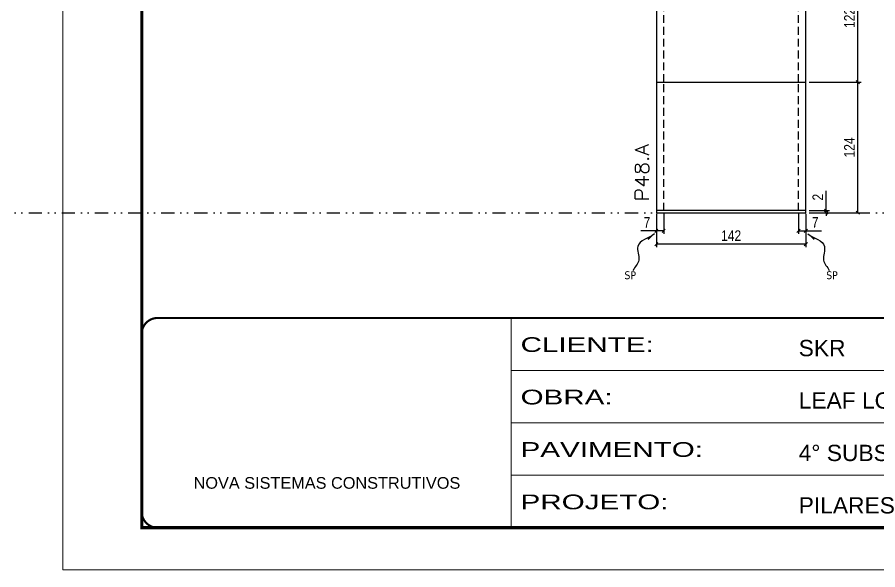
# Model space of a CAD drawing. Header units: millimetres. Extents: x 13777 to 27878, y -21631 to 6985.
# Drawn here: x 17540 to 18357, y -6700 to -6175 of the extents above; entities that cross this region are included whole.
import ezdxf

# ---------------------------------------------------------------- set-up
doc = ezdxf.new("R2010")
doc.units = ezdxf.units.MM
for name, pattern in [('CONTINUO', [0]), ('DASHED', [0.75, 0.5, -0.25]), ('DIVIDE2', [0.625, 0.25, -0.125, 0, -0.125, 0, -0.125]), ('HIDDEN', [0.375, 0.25, -0.125])]:
    doc.linetypes.add(name, pattern=pattern)
for name, color, linetype in [('COTA', 241, 'Continuous'), ('Nível', 160, 'Continuous'), ('Painéis', 200, 'Continuous'), ('Sarrafo de Pressão', 42, 'HIDDEN'), ('texto', 7, 'Continuous')]:
    doc.layers.add(name, color=color, linetype=linetype)
for name, color, linetype, lineweight in [('Folhas', 255, 'Continuous', 9), ('SARRAFO DE PRESSAO', 251, 'DASHED', 9), ('Texto Seção', 7, 'Continuous', 15)]:
    doc.layers.add(name, color=color, linetype=linetype, lineweight=lineweight)
doc.styles.add('ARIAL', font='arial.ttf')
doc.styles.add('COTA TECNICA', font='techl___.ttf', dxfattribs={"height": 10})
doc.styles.add('COTA TECNICA-50', font='techl___.ttf', dxfattribs={"height": 10})
doc.styles.add('REGUA-120', font='ROMANS.shx', dxfattribs={"height": 15})
doc.styles.get("Standard").update_dxf_attribs({"font": 'arial.ttf'})
doc.styles.add('Tecnologia', font='')
doc.styles.get('Tecnologia').set_extended_font_data('Forgotten Futurist')
doc.dimstyles.new('COTA PAINEL-50', dxfattribs={"dimtxt": 10, "dimasz": 3, "dimexe": 3, "dimexo": 3, "dimgap": 3, "dimtad": 1, "dimdec": 1, "dimzin": 12, "dimdsep": 46, "dimtxsty": 'COTA TECNICA-50', "dimblk1": 'OBLIQUE', "dimblk2": 'OBLIQUE', "dimsah": 1, "dimcen": 0.9, "dimclrd": 4, "dimclre": 4, "dimclrt": 240, "dimadec": 1, "dimazin": 3, "dimtfac": 1, "dimtdec": 1, "dimtmove": 0, "dimatfit": 3, "dimfxl": 1, "dimtolj": 1, "dimtzin": 12, "dimarcsym": 0})
doc.dimstyles.new('PAINEL', dxfattribs={"dimtxt": 10, "dimasz": 3, "dimexe": 3, "dimexo": 3, "dimgap": 3, "dimtad": 1, "dimdec": 1, "dimzin": 12, "dimdsep": 46, "dimtxsty": 'COTA TECNICA', "dimblk1": 'OBLIQUE', "dimblk2": 'OBLIQUE', "dimsah": 1, "dimcen": 0.9, "dimclrd": 4, "dimclre": 4, "dimclrt": 240, "dimadec": 1, "dimazin": 3, "dimtfac": 1, "dimtdec": 1, "dimtmove": 0, "dimatfit": 3, "dimfxl": 1, "dimtolj": 1, "dimtzin": 12, "dimarcsym": 0})
doc.dimstyles.get("Standard").update_dxf_attribs({"dimtxt": 0.18, "dimasz": 0.18, "dimexe": 0.18, "dimexo": 0.0625, "dimgap": 0.09, "dimtad": 0, "dimtih": 1, "dimtoh": 1, "dimdec": 4, "dimzin": 0, "dimdsep": 46, "dimtxsty": 'Standard', "dimcen": 0.09, "dimadec": 0, "dimazin": 0, "dimtfac": 1, "dimtdec": 4, "dimtofl": 0, "dimtmove": 0, "dimatfit": 3, "dimfxl": 1, "dimtolj": 1, "dimtzin": 0, "dimarcsym": 0})

# ---------------------------------------------------------------- blocks, each defined once
blk = doc.blocks.new('9999999999')
at = {"color": 30, "linetype": 'CONTINUO'}
for p, q in [((98564.56, 34230.21), (98564.56, 34429.45)), ((98564.56, 34379.64), (99583.98, 34379.64)), ((98564.56, 34329.83), (99487.98, 34329.83)), ((98564.56, 34280.02), (99487.98, 34280.02))]:
    blk.add_line(p, q, dxfattribs=at)
at = {"color": 30, "linetype": 'CONTINUO', "const_width": 2}
blk.add_lwpolyline([(99583.98, 34230.21), (99583.98, 34414.45, 0.414214), (99568.98, 34429.45), (98228.98, 34429.45, 0.414214), (98213.98, 34414.45), (98213.98, 34245.21, 0.414214), (98228.98, 34230.21), (99583.98, 34230.21)], format="xyb", dxfattribs=at)
at = {"layer": 'Folhas'}
blk.add_lwpolyline([(98138.98, 34190.21), (99623.98, 34190.21), (99623.98, 35240.21), (98138.98, 35240.21)], close=True, dxfattribs=at)
at = {"layer": 'Folhas', "color": 30, "const_width": 3}
blk.add_lwpolyline([(98213.98, 34230.21), (99583.98, 34230.21), (99583.98, 35200.21), (98213.98, 35200.21)], close=True, dxfattribs=at)
at = {"color": 7, "linetype": 'Continuous', "ltscale": 5, "style": 'ARIAL'}
for s, height, p in [('SKR', 15.483, (98837.68, 34393.13)), ('LEAF LOEFGREN', 15.4829, (98837.68, 34343.32)), ('4° SUBSOLO', 15.483, (98837.68, 34293.51)), ('NOVA SISTEMAS CONSTRUTIVOS', 11.0592, (98263.19, 34267.21)), ('PILARES', 15.483, (98837.68, 34243.7))]:
    blk.add_text(s, height=height, dxfattribs=at).set_placement(p)
at = {"layer": 'Folhas', "color": 7, "style": 'Tecnologia', "width": 1.5}
for s, p in [('CLIENTE:', (98573.65, 34397.17)), ('OBRA:', (98573.65, 34347.31)), ('PAVIMENTO:', (98573.65, 34297.5)), ('PROJETO:', (98573.65, 34247.69))]:
    blk.add_text(s, height=14, dxfattribs=at).set_placement(p)
blk = doc.blocks.new('_Oblique')
at = {"color": 0, "linetype": 'ByBlock', "lineweight": -2}
blk.add_line((-0.5, -0.5), (0.5, 0.5), dxfattribs=at)
blk = doc.blocks.new('*D1183')
at = {"layer": 'COTA', "color": 4, "lineweight": -2, "transparency": 16777216}
for p, q in [((18147.03, -6361.32), (18147.03, -6393.21)), ((18289.03, -6361.32), (18289.03, -6393.21)), ((18289.03, -6390.21), (18147.03, -6390.21))]:
    blk.add_line(p, q, dxfattribs=at)
at = {"layer": 'Defpoints', "color": 0, "transparency": 16777216}
for p in [(18147.03, -6358.32), (18289.03, -6358.32), (18147.03, -6390.21)]:
    blk.add_point(p, dxfattribs=at)
at = {"layer": 'COTA', "color": 4, "lineweight": -2, "transparency": 16777216, "xscale": 3, "yscale": 3, "zscale": 3, "rotation": 180}
blk.add_blockref('_Oblique', (18147.03, -6390.21), dxfattribs=at)
at = {"layer": 'COTA', "color": 4, "lineweight": -2, "transparency": 16777216, "xscale": 3, "yscale": 3, "zscale": 3}
blk.add_blockref('_Oblique', (18289.03, -6390.21), dxfattribs=at)
at = {"layer": 'COTA', "color": 240, "transparency": 16777216, "insert": (18218.03, -6382.14), "char_height": 10, "attachment_point": 5, "style": 'COTA TECNICA'}
blk.add_mtext('\\A1;142', dxfattribs=at)
blk = doc.blocks.new('*D1184')
at = {"layer": 'COTA', "color": 4, "lineweight": -2, "transparency": 16777216}
for p, q in [((18147.03, -6363.32), (18147.03, -6380.56)), ((18154.03, -6361.32), (18154.03, -6380.56)), ((18147.03, -6377.56), (18132.3, -6377.56)), ((18154.03, -6377.56), (18147.03, -6377.56))]:
    blk.add_line(p, q, dxfattribs=at)
at = {"layer": 'Defpoints', "color": 0, "transparency": 16777216}
for p in [(18147.03, -6360.32), (18154.03, -6358.32), (18147.03, -6377.56)]:
    blk.add_point(p, dxfattribs=at)
at = {"layer": 'COTA', "color": 4, "lineweight": -2, "transparency": 16777216, "xscale": 3, "yscale": 3, "zscale": 3, "rotation": 180}
blk.add_blockref('_Oblique', (18147.03, -6377.56), dxfattribs=at)
at = {"layer": 'COTA', "color": 4, "lineweight": -2, "transparency": 16777216, "xscale": 3, "yscale": 3, "zscale": 3}
blk.add_blockref('_Oblique', (18154.03, -6377.56), dxfattribs=at)
at = {"layer": 'COTA', "color": 240, "transparency": 16777216, "insert": (18138.16, -6369.48), "char_height": 10, "attachment_point": 5, "style": 'COTA TECNICA-50'}
blk.add_mtext('\\A1;7', dxfattribs=at)
blk = doc.blocks.new('*D1185')
at = {"layer": 'COTA', "color": 4, "lineweight": -2, "transparency": 16777216}
for p, q in [((18282.03, -6361.32), (18282.03, -6380.56)), ((18289.03, -6363.32), (18289.03, -6380.56)), ((18282.03, -6377.56), (18289.03, -6377.56)), ((18289.03, -6377.56), (18303.76, -6377.56))]:
    blk.add_line(p, q, dxfattribs=at)
at = {"layer": 'Defpoints', "color": 0, "transparency": 16777216}
for p in [(18282.03, -6358.32), (18289.03, -6360.32), (18289.03, -6377.56)]:
    blk.add_point(p, dxfattribs=at)
at = {"layer": 'COTA', "color": 4, "lineweight": -2, "transparency": 16777216, "xscale": 3, "yscale": 3, "zscale": 3, "rotation": 180}
blk.add_blockref('_Oblique', (18282.03, -6377.56), dxfattribs=at)
at = {"layer": 'COTA', "color": 4, "lineweight": -2, "transparency": 16777216, "xscale": 3, "yscale": 3, "zscale": 3}
blk.add_blockref('_Oblique', (18289.03, -6377.56), dxfattribs=at)
at = {"layer": 'COTA', "color": 240, "transparency": 16777216, "insert": (18297.89, -6369.48), "char_height": 10, "attachment_point": 5, "style": 'COTA TECNICA-50'}
blk.add_mtext('\\A1;7', dxfattribs=at)
blk = doc.blocks.new('*D1189')
at = {"layer": 'COTA', "color": 4, "lineweight": -2, "transparency": 16777216}
for p, q in [((18308.29, -6358.32), (18308.29, -6339.51)), ((18292.03, -6358.32), (18311.29, -6358.32)), ((18292.03, -6360.32), (18311.29, -6360.32)), ((18308.29, -6360.32), (18308.29, -6358.32)), ((18308.29, -6360.32), (18308.29, -6363.32))]:
    blk.add_line(p, q, dxfattribs=at)
at = {"layer": 'Defpoints', "color": 0, "transparency": 16777216}
for p in [(18289.03, -6358.32), (18289.03, -6360.32), (18308.29, -6360.32)]:
    blk.add_point(p, dxfattribs=at)
at = {"layer": 'COTA', "color": 4, "lineweight": -2, "transparency": 16777216, "xscale": 3, "yscale": 3, "zscale": 3}
for p, rotation in [((18308.29, -6358.32), 270), ((18308.29, -6360.32), 90)]:
    blk.add_blockref('_Oblique', p, dxfattribs=dict(at, rotation=rotation))
at = {"layer": 'COTA', "color": 240, "transparency": 16777216, "insert": (18300.29, -6345.57), "char_height": 10, "attachment_point": 5, "rotation": 90, "style": 'COTA TECNICA-50'}
blk.add_mtext('\\A1;2', dxfattribs=at)
blk = doc.blocks.new('*D1190')
at = {"layer": 'COTA', "color": 4, "lineweight": -2, "transparency": 16777216}
for p, q in [((18292.03, -6114.32), (18341.4, -6114.32)), ((18338.4, -6236.32), (18338.4, -6114.32)), ((18292.03, -6236.32), (18341.4, -6236.32))]:
    blk.add_line(p, q, dxfattribs=at)
at = {"layer": 'Defpoints', "color": 0, "transparency": 16777216}
for p in [(18289.03, -6114.32), (18338.4, -6114.32), (18289.03, -6236.32)]:
    blk.add_point(p, dxfattribs=at)
at = {"layer": 'COTA', "color": 4, "lineweight": -2, "transparency": 16777216, "xscale": 3, "yscale": 3, "zscale": 3}
for p, rotation in [((18338.4, -6114.32), 90), ((18338.4, -6236.32), 270)]:
    blk.add_blockref('_Oblique', p, dxfattribs=dict(at, rotation=rotation))
at = {"layer": 'COTA', "color": 240, "transparency": 16777216, "insert": (18330.34, -6175.32), "char_height": 10, "attachment_point": 5, "rotation": 90, "style": 'COTA TECNICA-50'}
blk.add_mtext('\\A1;122', dxfattribs=at)
blk = doc.blocks.new('*D1191')
at = {"layer": 'COTA', "color": 4, "linetype": 'ByBlock', "lineweight": -2, "transparency": 16777216}
for p, q in [((18292.03, -6236.32), (18341.4, -6236.32)), ((18338.4, -6360.32), (18338.4, -6236.32)), ((18292.03, -6360.32), (18341.4, -6360.32))]:
    blk.add_line(p, q, dxfattribs=at)
at = {"layer": 'Defpoints', "color": 0, "linetype": 'ByBlock', "transparency": 16777216}
for p in [(18289.03, -6236.32), (18338.4, -6236.32), (18289.03, -6360.32)]:
    blk.add_point(p, dxfattribs=at)
at = {"layer": 'COTA', "color": 4, "linetype": 'ByBlock', "lineweight": -2, "transparency": 16777216, "xscale": 3, "yscale": 3, "zscale": 3}
for p, rotation in [((18338.4, -6236.32), 90), ((18338.4, -6360.32), 270)]:
    blk.add_blockref('_Oblique', p, dxfattribs=dict(at, rotation=rotation))
at = {"layer": 'COTA', "color": 240, "linetype": 'ByBlock', "transparency": 16777216, "insert": (18330.32, -6298.32), "char_height": 10, "attachment_point": 5, "rotation": 90, "style": 'COTA TECNICA'}
blk.add_mtext('\\A1;124', dxfattribs=at)
blk = doc.blocks.new('*D1192')
at = {"layer": 'COTA', "color": 4, "linetype": 'ByBlock', "lineweight": -2, "transparency": 16777216}
for p, q in [((18292.03, -6236.32), (18341.4, -6236.32)), ((18338.4, -6360.32), (18338.4, -6236.32)), ((18292.03, -6360.32), (18341.4, -6360.32))]:
    blk.add_line(p, q, dxfattribs=at)
at = {"layer": 'Defpoints', "color": 0, "linetype": 'ByBlock', "transparency": 16777216}
for p in [(18289.03, -6236.32), (18338.4, -6236.32), (18289.03, -6360.32)]:
    blk.add_point(p, dxfattribs=at)
at = {"layer": 'COTA', "color": 4, "linetype": 'ByBlock', "lineweight": -2, "transparency": 16777216, "xscale": 3, "yscale": 3, "zscale": 3}
for p, rotation in [((18338.4, -6236.32), 90), ((18338.4, -6360.32), 270)]:
    blk.add_blockref('_Oblique', p, dxfattribs=dict(at, rotation=rotation))
at = {"layer": 'COTA', "color": 240, "linetype": 'ByBlock', "transparency": 16777216, "insert": (18330.32, -6298.32), "char_height": 10, "attachment_point": 5, "rotation": 90, "style": 'COTA TECNICA'}
blk.add_mtext('\\A1;124', dxfattribs=at)

msp = doc.modelspace()

# ---------------------------------------------------------------- linework, layer by layer
at = {"layer": 'Nível', "color": 4, "linetype": 'DIVIDE2', "ltscale": 50}
msp.add_line((13777.11, -6360.32), (21531.15, -6360.32), dxfattribs=at)
at = {"layer": 'Painéis'}
for p, q in [((18147.03, -5978.32), (18147.03, -6360.32)), ((18289.03, -6360.32), (18289.03, -5978.32)), ((18147.03, -6236.32), (18289.03, -6236.32)), ((18147.03, -6360.32), (18289.03, -6360.32))]:
    msp.add_line(p, q, dxfattribs=at)
msp.add_lwpolyline([(18289.03, -6358.32), (18147.03, -6358.32), (18147.03, -6360.32), (18289.03, -6360.32)], close=True, dxfattribs=at)
at = {"layer": 'Sarrafo de Pressão', "ltscale": 30}
for p, q in [((18154.03, -6236.32), (18154.03, -6114.32)), ((18282.03, -6236.32), (18282.03, -6114.32)), ((18154.03, -6358.32), (18154.03, -6236.32)), ((18282.03, -6358.32), (18282.03, -6236.32))]:
    msp.add_line(p, q, dxfattribs=at)

# ---------------------------------------------------------------- block references
at = {"layer": 'SARRAFO DE PRESSAO', "color": 6, "linetype": 'ByBlock'}
msp.add_blockref('9999999999', (-80555.51, -40889.8), dxfattribs=at)

# ---------------------------------------------------------------- texts
at = {"layer": 'texto', "color": 0, "char_height": 7.5, "attachment_point": 5}
for insert in [(18122.25, -6419.81), (18313.8, -6419.81)]:
    msp.add_mtext('{\\fTahoma|b0|i0|c0|p34;\\C4;SP}', dxfattribs=dict(at, insert=insert))
at = {"layer": 'Texto Seção', "style": 'REGUA-120', "width": 1.1}
msp.add_text('P48.A', height=13, rotation=90, dxfattribs=at).set_placement((18139.78, -6349.55))

# ---------------------------------------------------------------- dimensions: what is measured, and where the dimension line sits
at = {"layer": 'COTA'}
for base, p1, p2, angle, picture, middle in [((18338.4, -6114.32), (18289.03, -6236.32), (18289.03, -6114.32), 90, '*D1190', (18330.34, -6175.32)), ((18147.03, -6377.56), (18154.03, -6358.32), (18147.03, -6360.32), 180, '*D1184', (18138.16, -6369.48)), ((18289.03, -6377.56), (18282.03, -6358.32), (18289.03, -6360.32), 0, '*D1185', (18297.89, -6369.48))]:
    dim = msp.add_linear_dim(base=base, p1=p1, p2=p2, angle=angle, dimstyle='COTA PAINEL-50', dxfattribs=at)
    dim.commit()
    dim.dimension.update_dxf_attribs({"geometry": picture, "text_midpoint": middle})
at = {"layer": 'COTA', "linetype": 'ByBlock'}
for picture in ['*D1191', '*D1192']:
    dim = msp.add_aligned_dim(p1=(18289.03, -6360.32), p2=(18289.03, -6236.32), distance=-49.37, dimstyle='PAINEL', dxfattribs=at)
    dim.commit()
    dim.dimension.update_dxf_attribs({"geometry": picture, "text_midpoint": (18330.32, -6298.32)})
at = {"layer": 'COTA'}
dim = msp.add_linear_dim(base=(18308.29, -6360.32), p1=(18289.03, -6358.32), p2=(18289.03, -6360.32), angle=90, dimstyle='COTA PAINEL-50', dxfattribs=at)
dim.commit()
dim.dimension.update_dxf_attribs({"geometry": '*D1189', "text_midpoint": (18308.29, -6345.57), "dimtype": 160})
dim = msp.add_linear_dim(base=(18147.03, -6390.21), p1=(18289.03, -6358.32), p2=(18147.03, -6358.32), angle=180, dimstyle='PAINEL', override={"dimarcsym": 2}, dxfattribs=at)
dim.commit()
dim.dimension.update_dxf_attribs({"geometry": '*D1183', "text_midpoint": (18218.03, -6382.14)})

# ---------------------------------------------------------------- leaders
at = {"layer": 'COTA', "path_type": 1}
for points in [[(18145.2, -6380.5), (18129.41, -6392.33), (18130.34, -6405.34), (18124.79, -6415.12)], [(18290.86, -6380.5), (18306.64, -6392.33), (18305.72, -6405.34), (18311.27, -6415.12)]]:
    msp.add_leader(points, dimstyle='Standard', override={"dimasz": 8}, dxfattribs=at)

doc.saveas('drawing.dxf')
